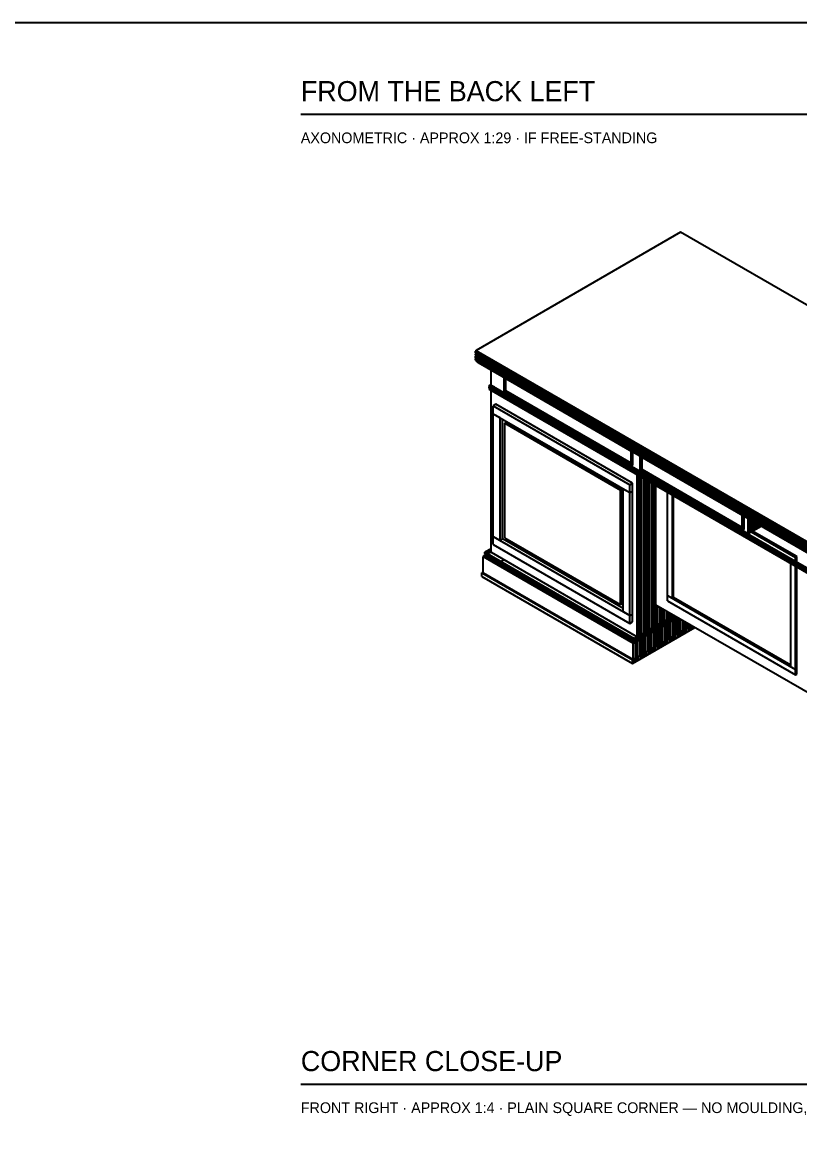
# Model space of a CAD drawing. Header units: inches. Extents: x 0.3 to 16.2, y 0.3 to 11.4.
# Drawn here: x 8.59 to 12.09, y 6.29 to 11.38 of the extents above; entities that cross this region are included whole.
import ezdxf

# ---------------------------------------------------------------- set-up
doc = ezdxf.new("R2010")
doc.units = ezdxf.units.IN
doc.header["$LTSCALE"] = 0.009843
doc.header["$MEASUREMENT"] = 0
doc.layers.add('GEOMETRY', color=7, linetype='Continuous')
doc.layers.add('TEXT', color=7, linetype='Continuous')

msp = doc.modelspace()

# ---------------------------------------------------------------- linework, layer by layer
at = {"layer": 'GEOMETRY'}
for p, q in [((9.8425, 10.9646), (12.5984, 10.9646)), ((11.5551, 10.4331), (10.6335, 9.9008)), ((14.2394, 8.8835), (11.5551, 10.4331)), ((10.6335, 9.8988), (10.6299, 9.8969)), ((10.6299, 9.8969), (13.3177, 8.3449)), ((10.6299, 9.8969), (13.3177, 8.3449)), ((10.6299, 9.8902), (10.6299, 9.8969)), ((10.6299, 9.8902), (13.3177, 8.3382)), ((10.6335, 9.8878), (10.6299, 9.8858)), ((10.6299, 9.8858), (13.3177, 8.3343)), ((10.6299, 9.8858), (13.3177, 8.3343)), ((10.6299, 9.8791), (10.6299, 9.8858)), ((10.6299, 9.8791), (13.3177, 8.3276)), ((10.6335, 9.8772), (10.6299, 9.8752)), ((10.6299, 9.8752), (13.3177, 8.3232)), ((10.6299, 9.8752), (13.3177, 8.3232)), ((10.6299, 9.8681), (10.6299, 9.8752)), ((10.6299, 9.8681), (13.3177, 8.3165)), ((10.6331, 9.8988), (13.3177, 8.3488)), ((10.6335, 9.8988), (10.6331, 9.8988)), ((10.6331, 9.8988), (13.3177, 8.3488)), ((10.6331, 9.8969), (10.6331, 9.8988)), ((10.6331, 9.8969), (13.3177, 8.3469)), ((10.6331, 9.8878), (10.6331, 9.8882)), ((10.6331, 9.8878), (13.3177, 8.3382)), ((10.6331, 9.8878), (13.3177, 8.3382)), ((10.6331, 9.8878), (13.3177, 8.3382)), ((10.6331, 9.8858), (10.6331, 9.8878)), ((10.6331, 9.8858), (13.3177, 8.3362)), ((10.6331, 9.8772), (13.3177, 8.3272)), ((10.6331, 9.8772), (13.3177, 8.3272)), ((10.6331, 9.8772), (13.3177, 8.3272)), ((10.6331, 9.8772), (10.6331, 9.8772)), ((10.6331, 9.8752), (10.6331, 9.8772)), ((10.6331, 9.8752), (13.3177, 8.3252)), ((10.6335, 9.9008), (13.3177, 8.3512)), ((10.6335, 9.9008), (13.3177, 8.3512)), ((10.6335, 9.8988), (10.6335, 9.9008)), ((10.6335, 9.8988), (13.3177, 8.3492)), ((10.639, 9.8933), (10.6374, 9.8925)), ((10.639, 9.8827), (10.6374, 9.8815)), ((10.639, 9.8717), (10.6374, 9.8709)), ((10.6409, 9.8925), (10.6394, 9.8913)), ((10.6409, 9.8921), (10.6394, 9.8913)), ((10.6409, 9.8815), (10.6394, 9.8807)), ((10.6409, 9.8815), (10.6394, 9.8803)), ((10.6409, 9.8705), (10.6394, 9.8697)), ((10.6409, 9.8705), (10.6394, 9.8697)), ((10.6409, 9.8945), (10.6409, 9.8945)), ((10.6429, 9.8933), (10.6425, 9.8933)), ((10.6429, 9.8933), (10.6429, 9.8933)), ((10.6484, 9.8878), (10.6469, 9.887)), ((10.6484, 9.8772), (10.6469, 9.876)), ((10.6504, 9.887), (10.6484, 9.8858)), ((10.6504, 9.876), (10.6484, 9.8752)), ((10.6504, 9.887), (10.6488, 9.8858)), ((10.6504, 9.876), (10.6488, 9.8752)), ((10.6504, 9.889), (10.6504, 9.889)), ((10.652, 9.8882), (10.652, 9.8878)), ((10.6524, 9.8878), (10.652, 9.8878)), ((10.6579, 9.8827), (10.6563, 9.8815)), ((10.6579, 9.8717), (10.6563, 9.8709)), ((10.6598, 9.8815), (10.6579, 9.8807)), ((10.6598, 9.8815), (10.6583, 9.8803)), ((10.661, 9.8701), (10.6594, 9.8689)), ((10.6598, 9.8835), (10.6598, 9.8835)), ((10.6614, 9.8827), (10.6614, 9.8827)), ((10.6618, 9.8827), (10.6614, 9.8823)), ((10.6673, 9.8772), (10.6657, 9.876)), ((10.6693, 9.8783), (10.6689, 9.878)), ((10.6705, 9.8752), (10.6689, 9.8744)), ((10.6724, 9.8764), (10.672, 9.8764)), ((10.6776, 9.8713), (10.6756, 9.8705)), ((10.6791, 9.8724), (10.6791, 9.8724)), ((10.6335, 9.8661), (10.6299, 9.8642)), ((10.6299, 9.8642), (13.3177, 8.3126)), ((10.6299, 9.8642), (13.3177, 8.3126)), ((10.6299, 9.8575), (10.6299, 9.8642)), ((10.6299, 9.8575), (13.3177, 8.3055)), ((10.6331, 9.8661), (10.6331, 9.8665)), ((10.6331, 9.8661), (13.3177, 8.3165)), ((10.6331, 9.8661), (13.3177, 8.3165)), ((10.6331, 9.8661), (13.3177, 8.3165)), ((10.6331, 9.8642), (10.6331, 9.8661)), ((10.6331, 9.8642), (13.3177, 8.3146)), ((10.6331, 9.8555), (13.3177, 8.3055)), ((10.6331, 9.8555), (10.6331, 9.8555)), ((10.6358, 9.8508), (10.6358, 9.8539)), ((10.6358, 9.8508), (13.3177, 8.3024)), ((10.639, 9.8606), (10.6374, 9.8598)), ((10.6421, 9.8591), (10.6406, 9.8583)), ((10.6417, 9.8465), (10.6417, 9.8472)), ((10.6417, 9.8465), (13.3177, 8.3016)), ((10.6484, 9.8661), (10.6469, 9.8654)), ((10.6492, 9.8551), (10.6476, 9.8539)), ((10.6516, 9.8646), (10.65, 9.8634)), ((10.6587, 9.8602), (10.6571, 9.8594)), ((10.661, 9.848), (10.6594, 9.8472)), ((10.6681, 9.8657), (10.6665, 9.865)), ((10.6705, 9.8535), (10.6689, 9.8528)), ((10.6728, 9.8413), (10.6724, 9.8409)), ((10.6724, 9.8409), (11.8409, 9.1665)), ((10.6724, 9.8409), (11.8409, 9.1665)), ((10.6724, 9.8398), (10.6724, 9.8409)), ((10.6799, 9.8591), (10.678, 9.8583)), ((10.6823, 9.8469), (10.6803, 9.8461)), ((10.6862, 9.8358), (11.8433, 9.1677)), ((10.6862, 9.8358), (11.8433, 9.1677)), ((10.6862, 9.8354), (10.6862, 9.8358)), ((10.6862, 9.8331), (10.6862, 9.8335)), ((10.6894, 9.8646), (10.6874, 9.8634)), ((10.6913, 9.8524), (10.6898, 9.8512)), ((10.6909, 9.8657), (10.6909, 9.8654)), ((10.6937, 9.8402), (10.6921, 9.839)), ((10.7008, 9.8579), (10.6992, 9.8567)), ((10.7031, 9.8457), (10.7016, 9.8445)), ((10.7028, 9.8587), (10.7028, 9.8587)), ((10.7055, 9.8331), (10.7039, 9.8323)), ((10.7126, 9.8508), (10.711, 9.85)), ((10.715, 9.8386), (10.7134, 9.8378)), ((10.7146, 9.852), (10.7146, 9.852)), ((10.7244, 9.8441), (10.7228, 9.8433)), ((10.7264, 9.8453), (10.7264, 9.8453)), ((10.7524, 9.8303), (10.7524, 9.8303)), ((10.7524, 9.8264), (10.7524, 9.828)), ((10.7524, 9.8154), (10.7524, 9.8173)), ((10.7571, 9.8276), (10.7571, 9.8276)), ((10.7571, 9.8236), (10.7571, 9.8252)), ((10.7602, 9.8252), (10.7602, 9.8256)), ((10.7602, 9.8213), (10.7602, 9.8232)), ((10.7004, 9.7449), (10.7004, 9.8126)), ((10.7524, 9.8043), (10.7524, 9.8063)), ((10.7571, 9.8126), (10.7571, 9.8146)), ((10.7571, 9.8016), (10.7571, 9.8035)), ((10.7591, 9.7787), (11.3354, 9.4461)), ((10.7591, 9.7787), (10.7626, 9.7768)), ((10.7591, 9.7787), (10.7626, 9.7768)), ((10.7591, 9.7177), (10.7591, 9.7787)), ((10.7602, 9.8106), (10.7602, 9.8126)), ((10.7602, 9.7996), (10.7602, 9.8016)), ((10.7646, 9.7992), (10.7626, 9.7984)), ((10.7626, 9.7157), (10.7626, 9.7768)), ((10.7673, 9.7957), (10.7693, 9.7965)), ((10.7673, 9.7957), (10.7693, 9.7965)), ((10.7673, 9.7181), (10.7673, 9.774)), ((10.7709, 9.7937), (10.7728, 9.7945)), ((10.774, 9.8047), (10.772, 9.8039)), ((10.7768, 9.7921), (10.7752, 9.7913)), ((10.778, 9.7913), (10.7764, 9.7906)), ((10.7768, 9.8012), (10.7783, 9.802)), ((10.7768, 9.8012), (10.7783, 9.802)), ((10.7803, 9.7992), (10.7819, 9.8)), ((10.7827, 9.789), (10.7811, 9.7878)), ((10.7827, 9.789), (10.7811, 9.7878)), ((10.7831, 9.8102), (10.7815, 9.8091)), ((10.7839, 9.7882), (10.7823, 9.787)), ((10.7862, 9.7976), (10.7846, 9.7969)), ((10.785, 9.8114), (10.785, 9.811)), ((10.7874, 9.7969), (10.7858, 9.7961)), ((10.7862, 9.8067), (10.7878, 9.8075)), ((10.7862, 9.8067), (10.7878, 9.8075)), ((10.7886, 9.7854), (10.787, 9.7846)), ((10.7886, 9.7854), (10.787, 9.7846)), ((10.7898, 9.7846), (10.7882, 9.7839)), ((10.7898, 9.8087), (10.7898, 9.8087)), ((10.7898, 9.8087), (10.7898, 9.8087)), ((10.7898, 9.8043), (10.7913, 9.8055)), ((10.7921, 9.7941), (10.7906, 9.7933)), ((10.7921, 9.7941), (10.7906, 9.7933)), ((10.7933, 9.7937), (10.7917, 9.7925)), ((10.7945, 9.7819), (10.7929, 9.7811)), ((10.7933, 9.8063), (10.7933, 9.8067)), ((10.7957, 9.8031), (10.7941, 9.802)), ((10.7969, 9.8024), (10.7953, 9.8016)), ((10.7972, 9.7803), (10.7957, 9.7795)), ((10.798, 9.7909), (10.7965, 9.7898)), ((10.798, 9.7909), (10.7965, 9.7898)), ((10.7976, 9.8043), (10.7972, 9.8039)), ((10.7992, 9.7902), (10.7976, 9.7894)), ((10.7988, 9.8035), (10.7984, 9.8035)), ((10.8016, 9.7996), (10.8, 9.7988)), ((10.8016, 9.7996), (10.8, 9.7988)), ((10.8028, 9.7988), (10.8012, 9.798)), ((10.8039, 9.7874), (10.802, 9.7866)), ((10.8031, 9.8008), (10.8031, 9.8008)), ((10.8031, 9.8008), (10.8031, 9.8008)), ((10.8043, 9.8), (10.8043, 9.8)), ((10.8067, 9.7858), (10.8051, 9.7846)), ((10.8075, 9.7965), (10.8055, 9.7953)), ((10.8075, 9.7965), (10.8055, 9.7953)), ((10.8087, 9.7957), (10.8067, 9.7945)), ((10.8091, 9.7972), (10.8091, 9.7972)), ((10.8091, 9.7972), (10.8091, 9.7972)), ((10.8102, 9.7969), (10.8102, 9.7965)), ((10.8134, 9.7929), (10.8114, 9.7917)), ((10.8161, 9.7913), (10.8146, 9.7902)), ((10.815, 9.7941), (10.815, 9.7937)), ((10.8181, 9.7921), (10.8181, 9.7921)), ((10.8516, 9.7709), (10.8496, 9.7697)), ((10.8531, 9.772), (10.8531, 9.7717)), ((10.7004, 9.748), (10.6921, 9.7433)), ((10.6921, 9.7433), (13.3177, 8.2276)), ((10.6921, 9.7433), (13.3177, 8.2276)), ((10.6921, 9.7394), (10.6921, 9.7433)), ((10.6921, 9.7394), (13.3177, 8.2236)), ((10.6945, 9.7378), (10.6921, 9.7366)), ((10.6921, 9.7366), (13.3177, 8.2209)), ((10.6921, 9.7366), (13.3177, 8.2209)), ((10.6921, 9.7327), (10.6921, 9.7366)), ((10.6921, 9.7327), (13.3177, 8.2169)), ((10.6945, 9.7311), (10.6921, 9.7299)), ((10.6921, 9.7299), (13.3177, 8.2142)), ((10.6921, 9.7299), (13.3177, 8.2142)), ((10.6921, 9.7256), (10.6921, 9.7299)), ((10.6921, 9.7256), (13.3177, 8.2098)), ((10.7004, 9.7469), (10.6969, 9.7449)), ((10.6969, 9.7449), (13.3177, 8.2319)), ((10.6969, 9.7449), (13.3177, 8.2319)), ((10.6969, 9.7433), (10.6969, 9.7449)), ((10.6969, 9.7433), (13.3177, 8.2303)), ((10.6969, 9.7366), (13.3177, 8.2236)), ((10.6969, 9.7299), (13.3177, 8.2169)), ((10.7004, 9.7413), (10.698, 9.7402)), ((10.7004, 9.7413), (10.698, 9.7402)), ((10.7004, 9.7346), (10.698, 9.7331)), ((10.7004, 9.7346), (10.698, 9.7331)), ((10.7004, 9.728), (10.698, 9.7264)), ((10.7016, 9.7406), (10.6992, 9.7394)), ((10.7016, 9.7339), (10.6992, 9.7327)), ((10.7004, 9.7449), (11.8598, 9.0756)), ((10.7035, 9.726), (10.7004, 9.7244)), ((10.7004, 8.9913), (10.7004, 9.7209)), ((10.7035, 9.7429), (10.7016, 9.7421)), ((10.7035, 9.7429), (10.7016, 9.7421)), ((10.7047, 9.7425), (10.7028, 9.7413)), ((10.7063, 9.7378), (10.7039, 9.7366)), ((10.7063, 9.7378), (10.7039, 9.7366)), ((10.7063, 9.7311), (10.7039, 9.7299)), ((10.7075, 9.7374), (10.7051, 9.7358)), ((10.7094, 9.7295), (10.7071, 9.728)), ((10.7094, 9.7398), (10.7075, 9.7386)), ((10.7094, 9.7398), (10.7075, 9.7386)), ((10.7106, 9.739), (10.7087, 9.7378)), ((10.7122, 9.7346), (10.7098, 9.7331)), ((10.7154, 9.7327), (10.713, 9.7315)), ((10.7154, 9.7362), (10.7134, 9.7354)), ((10.7181, 9.7346), (10.7161, 9.7335)), ((10.7591, 9.7177), (11.3354, 9.385)), ((10.7591, 9.7177), (11.3354, 9.385)), ((10.7591, 9.7177), (10.7626, 9.7157)), ((10.7591, 9.7134), (10.7591, 9.7177)), ((10.7626, 9.7157), (10.7673, 9.7181)), ((11.3319, 9.3925), (10.7673, 9.7181)), ((10.8327, 9.7598), (10.8311, 9.7591)), ((10.8421, 9.7654), (10.8406, 9.7646)), ((10.8429, 9.7524), (10.8445, 9.7531)), ((10.8429, 9.7524), (10.8445, 9.7531)), ((10.852, 9.7575), (10.8539, 9.7587)), ((10.852, 9.7575), (10.8539, 9.7587)), ((10.8614, 9.763), (10.863, 9.7642)), ((10.8614, 9.763), (10.863, 9.7642)), ((10.865, 9.765), (10.865, 9.765)), ((10.865, 9.765), (10.865, 9.765)), ((10.8732, 9.7346), (10.8748, 9.7354)), ((10.8732, 9.7346), (10.8748, 9.7354)), ((10.8732, 9.7346), (10.8748, 9.7354)), ((10.8791, 9.7311), (10.8807, 9.7323)), ((10.8827, 9.7402), (10.8843, 9.7409)), ((10.8827, 9.7402), (10.8843, 9.7409)), ((10.8827, 9.7402), (10.8843, 9.7409)), ((10.8854, 9.7295), (10.8839, 9.7283)), ((10.8886, 9.7366), (10.8902, 9.7374)), ((10.8898, 9.7252), (10.8913, 9.726)), ((10.8898, 9.7252), (10.8913, 9.726)), ((10.8921, 9.7453), (10.8937, 9.7465)), ((10.8921, 9.7453), (10.8937, 9.7465)), ((10.8921, 9.7453), (10.8937, 9.7465)), ((10.8949, 9.7346), (10.8933, 9.7339)), ((10.8957, 9.7472), (10.8957, 9.7476)), ((10.8957, 9.7472), (10.8957, 9.7476)), ((10.8957, 9.7472), (10.8957, 9.7476)), ((10.898, 9.7421), (10.8996, 9.7429)), ((10.8992, 9.7303), (10.9008, 9.7315)), ((10.8992, 9.7303), (10.9008, 9.7315)), ((10.9016, 9.7441), (10.9016, 9.7441)), ((10.9043, 9.7402), (10.9028, 9.7394)), ((10.9063, 9.7413), (10.9059, 9.7413)), ((10.9087, 9.7358), (10.9102, 9.737)), ((10.9087, 9.7358), (10.9102, 9.737)), ((10.9118, 9.7378), (10.9122, 9.7378)), ((10.9118, 9.7378), (10.9122, 9.7378)), ((10.7386, 9.7059), (10.7362, 9.7043)), ((10.7445, 9.7091), (10.7421, 9.7079)), ((10.7504, 9.7126), (10.748, 9.711)), ((10.748, 9.6976), (10.7504, 9.6988)), ((10.748, 9.6976), (10.7504, 9.6988)), ((10.7535, 9.7142), (10.7516, 9.713)), ((10.7539, 9.7008), (10.7563, 9.7024)), ((10.7539, 9.7008), (10.7563, 9.7024)), ((10.7591, 9.7134), (11.3354, 9.3811)), ((10.7598, 9.7043), (10.7622, 9.7059)), ((10.7598, 9.7043), (10.7622, 9.7059)), ((10.7634, 9.7063), (10.765, 9.7075)), ((10.7634, 9.7063), (10.765, 9.7075)), ((10.7787, 9.6799), (10.7811, 9.6811)), ((10.7787, 9.6799), (10.7811, 9.6811)), ((10.7787, 9.6799), (10.7811, 9.6811)), ((10.7846, 9.6835), (10.787, 9.6846)), ((10.7846, 9.6835), (10.787, 9.6846)), ((10.7846, 9.6835), (10.787, 9.6846)), ((10.7846, 9.6764), (10.787, 9.678)), ((10.7917, 9.6752), (10.7894, 9.6736)), ((10.7906, 9.6866), (10.7929, 9.6882)), ((10.7906, 9.6866), (10.7929, 9.6882)), ((10.7906, 9.6866), (10.7929, 9.6882)), ((10.7906, 9.6799), (10.7929, 9.6811)), ((10.7941, 9.6886), (10.7957, 9.6898)), ((10.7941, 9.6886), (10.7957, 9.6898)), ((10.7941, 9.6886), (10.7957, 9.6898)), ((10.7976, 9.6787), (10.7953, 9.6772)), ((10.7953, 9.6705), (10.7976, 9.6717)), ((10.7953, 9.6705), (10.7976, 9.6717)), ((10.7965, 9.6835), (10.7988, 9.6846)), ((10.8, 9.6854), (10.8016, 9.6862)), ((10.8031, 9.6819), (10.8012, 9.6807)), ((10.8012, 9.6736), (10.8031, 9.6752)), ((10.8012, 9.6736), (10.8031, 9.6752)), ((10.8063, 9.6835), (10.8043, 9.6827)), ((10.8067, 9.6772), (10.8091, 9.6787)), ((10.8067, 9.6772), (10.8091, 9.6787)), ((10.8102, 9.6791), (10.8122, 9.6803)), ((10.8102, 9.6791), (10.8122, 9.6803)), ((10.7217, 9.6579), (10.7098, 9.6512)), ((10.7098, 9.6512), (11.326, 9.2953)), ((10.7098, 9.6512), (11.326, 9.2953)), ((10.7098, 9.6157), (10.7098, 9.6512)), ((10.7098, 9.6157), (11.326, 9.2602)), ((10.7098, 9.6157), (10.7406, 9.598)), ((10.7098, 9.6157), (10.7406, 9.598)), ((10.7098, 9.0618), (10.7098, 9.6157)), ((11.3378, 9.3024), (10.7217, 9.6579)), ((10.7406, 9.0441), (10.7406, 9.598)), ((10.7524, 9.0512), (10.7524, 9.5913)), ((10.7685, 9.5764), (10.7626, 9.5728)), ((10.7626, 9.5728), (11.2846, 9.2717)), ((10.7626, 9.5728), (11.2846, 9.2717)), ((10.7626, 9.0571), (10.7626, 9.5728)), ((11.2906, 9.2752), (10.7685, 9.5764)), ((11.3366, 9.4669), (11.3382, 9.4681)), ((11.3406, 9.4665), (11.339, 9.4657)), ((11.3461, 9.4724), (11.3476, 9.4736)), ((11.3472, 9.461), (11.3488, 9.4618)), ((11.3472, 9.461), (11.3488, 9.4618)), ((11.35, 9.472), (11.3484, 9.4713)), ((11.3555, 9.478), (11.3571, 9.4787)), ((11.3567, 9.4665), (11.3583, 9.4673)), ((11.3567, 9.4665), (11.3583, 9.4673)), ((11.3594, 9.4776), (11.3579, 9.4768)), ((11.3587, 9.4799), (11.3591, 9.4799)), ((11.361, 9.4787), (11.361, 9.4787)), ((11.3622, 9.463), (11.3642, 9.4642)), ((11.3622, 9.463), (11.3642, 9.4642)), ((11.3622, 9.463), (11.3642, 9.4642)), ((11.3657, 9.472), (11.3677, 9.4728)), ((11.3657, 9.472), (11.3677, 9.4728)), ((11.3693, 9.474), (11.3693, 9.474)), ((11.3693, 9.474), (11.3693, 9.474)), ((11.3717, 9.4685), (11.3736, 9.4693)), ((11.3717, 9.4685), (11.3736, 9.4693)), ((11.3717, 9.4685), (11.3736, 9.4693)), ((11.3752, 9.4705), (11.3752, 9.4705)), ((11.3752, 9.4705), (11.3752, 9.4705)), ((11.3752, 9.4705), (11.3752, 9.4705)), ((11.2417, 9.4126), (11.2441, 9.4138)), ((11.2465, 9.4126), (11.2441, 9.411)), ((11.2476, 9.4157), (11.25, 9.4173)), ((11.2524, 9.4157), (11.25, 9.4146)), ((11.2535, 9.4193), (11.2559, 9.4205)), ((11.2583, 9.4193), (11.2559, 9.4177)), ((11.2571, 9.4213), (11.2591, 9.4224)), ((11.2583, 9.4098), (11.2606, 9.411)), ((11.2583, 9.4098), (11.2606, 9.411)), ((11.2614, 9.4209), (11.2594, 9.4201)), ((11.2642, 9.413), (11.2665, 9.4146)), ((11.2642, 9.413), (11.2665, 9.4146)), ((11.2677, 9.4154), (11.2697, 9.4161)), ((11.2677, 9.4154), (11.2697, 9.4161)), ((11.2701, 9.4098), (11.2724, 9.411)), ((11.2701, 9.4098), (11.2724, 9.411)), ((11.2701, 9.4098), (11.2724, 9.411)), ((11.2736, 9.4118), (11.2752, 9.413)), ((11.2736, 9.4118), (11.2752, 9.413)), ((11.2736, 9.4118), (11.2752, 9.413)), ((11.3319, 9.448), (11.3354, 9.4461)), ((11.3319, 9.448), (11.3354, 9.4461)), ((11.3319, 9.387), (11.3319, 9.448)), ((11.3354, 9.385), (11.3354, 9.4461)), ((11.3402, 9.3878), (11.3402, 9.4433)), ((11.3531, 9.4575), (11.3547, 9.4587)), ((11.3531, 9.4575), (11.3547, 9.4587)), ((11.3531, 9.4575), (11.3547, 9.4587)), ((11.3728, 9.4244), (11.8362, 9.1571)), ((11.3728, 9.4244), (11.3764, 9.4224)), ((11.3728, 9.4244), (11.3764, 9.4224)), ((11.3728, 9.3634), (11.3728, 9.4244)), ((11.3764, 9.3614), (11.3764, 9.4224)), ((11.3811, 9.3638), (11.3811, 9.4197)), ((11.3835, 9.4402), (11.385, 9.4409)), ((11.3929, 9.4453), (11.3945, 9.4465)), ((11.4024, 9.4508), (11.4039, 9.452)), ((11.4059, 9.4528), (11.4059, 9.4528)), ((11.4181, 9.422), (11.4165, 9.4209)), ((11.4256, 9.4173), (11.424, 9.4165)), ((11.4276, 9.4272), (11.426, 9.4264)), ((11.428, 9.4161), (11.4264, 9.4154)), ((11.4311, 9.4146), (11.4295, 9.4134)), ((11.435, 9.4228), (11.4335, 9.422)), ((11.437, 9.4327), (11.4354, 9.4319)), ((11.4374, 9.4217), (11.4358, 9.4205)), ((11.439, 9.4339), (11.4386, 9.4339)), ((11.4406, 9.4197), (11.439, 9.4189)), ((11.4445, 9.4283), (11.4429, 9.4276)), ((11.4469, 9.4272), (11.4453, 9.426)), ((11.4465, 9.4295), (11.4465, 9.4295)), ((11.45, 9.4252), (11.448, 9.4244)), ((11.4488, 9.428), (11.4488, 9.428)), ((11.4516, 9.4264), (11.4516, 9.4264)), ((11.4728, 9.4102), (11.4744, 9.411)), ((11.4728, 9.4102), (11.4744, 9.411)), ((11.4764, 9.4122), (11.4764, 9.4122)), ((11.4764, 9.4122), (11.4764, 9.4122)), ((11.2524, 9.4063), (11.2547, 9.4079)), ((11.2524, 9.4063), (11.2547, 9.4079)), ((11.2583, 9.4031), (11.2606, 9.4043)), ((11.2583, 9.4031), (11.2606, 9.4043)), ((11.2583, 9.4031), (11.2606, 9.4043)), ((11.2642, 9.4063), (11.2665, 9.4079)), ((11.2642, 9.4063), (11.2665, 9.4079)), ((11.2642, 9.4063), (11.2665, 9.4079)), ((11.289, 9.3854), (11.2913, 9.3866)), ((11.2949, 9.3886), (11.2972, 9.3902)), ((11.3008, 9.3921), (11.3031, 9.3933)), ((11.3043, 9.3941), (11.3059, 9.3953)), ((11.324, 9.3677), (11.3217, 9.3661)), ((11.3299, 9.3713), (11.3276, 9.3697)), ((11.3319, 9.3634), (11.3295, 9.3618)), ((11.3319, 9.387), (11.3354, 9.385)), ((11.3343, 9.3618), (11.3319, 9.3606)), ((11.3358, 9.3744), (11.3335, 9.3732)), ((11.337, 9.3602), (11.3346, 9.3587)), ((11.3354, 9.385), (11.3402, 9.3878)), ((11.3354, 9.385), (11.3402, 9.3878)), ((11.3354, 9.385), (11.3402, 9.3878)), ((11.3354, 9.3811), (11.3354, 9.385)), ((11.3354, 9.3811), (11.3402, 9.3835)), ((11.3378, 9.3665), (11.3354, 9.3654)), ((11.339, 9.376), (11.337, 9.3752)), ((11.3402, 9.3654), (11.3378, 9.3638)), ((11.3402, 9.3835), (11.3402, 9.3878)), ((11.3429, 9.3638), (11.3406, 9.3622)), ((11.3437, 9.3701), (11.3413, 9.3685)), ((11.3461, 9.3685), (11.3437, 9.3673)), ((11.3465, 9.3717), (11.3449, 9.3709)), ((11.3488, 9.3669), (11.3465, 9.3657)), ((11.3488, 9.3705), (11.3472, 9.3693)), ((11.352, 9.3685), (11.35, 9.3677)), ((11.3728, 9.3634), (11.8362, 9.0957)), ((11.3728, 9.3634), (11.8362, 9.0957)), ((11.3728, 9.3634), (11.3764, 9.3614)), ((11.3728, 9.3591), (11.3728, 9.3634)), ((11.3728, 9.3591), (11.8362, 9.0917)), ((11.3764, 9.3614), (11.3811, 9.3638)), ((11.8327, 9.1031), (11.3811, 9.3638)), ((11.4559, 9.4), (11.4539, 9.3992)), ((11.4539, 9.3992), (11.4559, 9.4)), ((11.4539, 9.3992), (11.4559, 9.4)), ((11.4646, 9.4055), (11.4634, 9.4047)), ((11.4634, 9.4047), (11.465, 9.4055)), ((11.4634, 9.4047), (11.465, 9.4055)), ((11.8598, 9.1772), (11.4646, 9.4055)), ((11.4717, 9.4012), (11.4717, 9.402)), ((11.4811, 9.4094), (11.4811, 9.4094)), ((11.4811, 9.4055), (11.4811, 9.4075)), ((11.4811, 9.3961), (11.4811, 9.3965)), ((11.4906, 9.4039), (11.4906, 9.4039)), ((11.4906, 9.4), (11.4906, 9.402)), ((11.4906, 9.3906), (11.4906, 9.3909)), ((11.4996, 9.3984), (11.4996, 9.3988)), ((11.4996, 9.3945), (11.4996, 9.3965)), ((11.4996, 9.385), (11.4996, 9.3858)), ((11.5091, 9.3933), (11.5091, 9.3933)), ((11.5091, 9.3894), (11.5091, 9.3909)), ((11.5091, 9.3795), (11.5091, 9.3803)), ((11.5185, 9.3878), (11.5185, 9.3878)), ((11.5185, 9.3839), (11.5185, 9.3858)), ((11.5185, 9.3744), (11.5185, 9.3748)), ((11.528, 9.3823), (11.528, 9.3823)), ((11.528, 9.3783), (11.528, 9.3803)), ((11.528, 9.3689), (11.528, 9.3693)), ((11.5374, 9.3768), (11.5374, 9.3772)), ((11.5374, 9.3728), (11.5374, 9.3748)), ((11.5374, 9.3634), (11.5374, 9.3638)), ((11.5469, 9.3713), (11.5469, 9.3717)), ((11.5469, 9.3673), (11.5469, 9.3693)), ((11.5469, 9.3579), (11.5469, 9.3587)), ((11.5563, 9.3661), (11.5563, 9.3661)), ((11.5563, 9.3622), (11.5563, 9.3638)), ((11.5654, 9.3606), (11.5654, 9.3606)), ((11.5654, 9.3567), (11.5654, 9.3587)), ((11.3591, 9.3441), (11.3618, 9.3461)), ((11.3591, 9.3441), (11.3618, 9.3461)), ((11.3591, 8.611), (11.3591, 9.3409)), ((11.3654, 9.348), (11.3677, 9.3492)), ((11.3654, 9.348), (11.3677, 9.3492)), ((11.3681, 9.3465), (11.3681, 9.3496)), ((11.3681, 9.3394), (11.3681, 9.3421)), ((11.3681, 8.6165), (11.3681, 9.3354)), ((11.3713, 9.3516), (11.3736, 9.3528)), ((11.3713, 9.3516), (11.3736, 9.3528)), ((11.3748, 9.3535), (11.3764, 9.3543)), ((11.3748, 9.3535), (11.3764, 9.3543)), ((11.3776, 9.3516), (11.3776, 9.3539)), ((11.3776, 9.3476), (11.3776, 9.3504)), ((11.3776, 9.3409), (11.3776, 9.3437)), ((11.3776, 9.3343), (11.3776, 9.3366)), ((11.3776, 8.622), (11.3776, 9.3299)), ((11.387, 9.3465), (11.387, 9.3484)), ((11.387, 9.3421), (11.387, 9.3449)), ((11.387, 9.3354), (11.387, 9.3382)), ((11.387, 9.3287), (11.387, 9.3315)), ((11.387, 8.6276), (11.387, 9.3244)), ((11.3965, 9.3409), (11.3965, 9.3429)), ((11.3965, 9.337), (11.3965, 9.3394)), ((11.3965, 9.3299), (11.3965, 9.3327)), ((11.3965, 9.3232), (11.3965, 9.326)), ((11.3965, 8.6327), (11.3965, 9.3193)), ((11.4059, 9.3354), (11.4059, 9.3374)), ((11.4059, 9.3315), (11.4059, 9.3343)), ((11.4059, 9.3248), (11.4059, 9.3272)), ((11.4059, 9.3177), (11.4059, 9.3205)), ((11.4059, 8.6382), (11.4059, 9.3138)), ((11.4154, 9.3299), (11.4154, 9.3319)), ((11.4154, 9.326), (11.4154, 9.3287)), ((11.4154, 9.3193), (11.4154, 9.322)), ((11.4154, 9.3122), (11.4154, 9.315)), ((11.4154, 8.6437), (11.4154, 9.3083)), ((11.4248, 9.3248), (11.4248, 9.3268)), ((11.4248, 9.3205), (11.4248, 9.3232)), ((11.4248, 9.3138), (11.4248, 9.3165)), ((11.4248, 9.3071), (11.4248, 9.3098)), ((11.4339, 9.3193), (11.4339, 9.3213)), ((11.4339, 9.315), (11.4339, 9.3177)), ((11.4339, 9.3083), (11.4339, 9.311)), ((11.4433, 9.3138), (11.4433, 9.3157)), ((11.4433, 9.3098), (11.4433, 9.3126)), ((11.4437, 9.3138), (11.4437, 9.3157)), ((11.4437, 9.3094), (11.4437, 9.3122)), ((11.5563, 9.3528), (11.5563, 9.3531)), ((11.5654, 9.3472), (11.5654, 9.3476)), ((11.5748, 9.3551), (11.5748, 9.3551)), ((11.5748, 9.3512), (11.5748, 9.3531)), ((11.5748, 9.3417), (11.5748, 9.3421)), ((11.5843, 9.3496), (11.5843, 9.35)), ((11.5843, 9.3457), (11.5843, 9.3476)), ((11.5843, 9.3362), (11.5843, 9.337)), ((11.5937, 9.3445), (11.5937, 9.3445)), ((11.5937, 9.3406), (11.5937, 9.3421)), ((11.5937, 9.3307), (11.5937, 9.3315)), ((11.6031, 9.339), (11.6031, 9.339)), ((11.6031, 9.335), (11.6031, 9.337)), ((11.6031, 9.3256), (11.6031, 9.326)), ((11.6126, 9.3335), (11.6126, 9.3335)), ((11.6126, 9.3295), (11.6126, 9.3315)), ((11.6126, 9.3201), (11.6126, 9.3205)), ((11.622, 9.328), (11.622, 9.3283)), ((11.622, 9.324), (11.622, 9.326)), ((11.622, 9.3146), (11.622, 9.315)), ((11.6311, 9.3224), (11.6311, 9.3228)), ((11.6311, 9.3185), (11.6311, 9.3205)), ((11.6311, 9.3091), (11.6311, 9.3098)), ((11.6406, 9.3173), (11.6406, 9.3173)), ((11.6406, 9.3134), (11.6406, 9.315)), ((11.65, 9.3118), (11.65, 9.3118)), ((11.65, 9.3079), (11.65, 9.3098)), ((11.2846, 9.2717), (11.2906, 9.2752)), ((11.2846, 9.2717), (11.2906, 9.2752)), ((11.2846, 8.7559), (11.2846, 9.2717)), ((11.2906, 8.7591), (11.2906, 9.2752)), ((11.2953, 9.2776), (11.326, 9.2602)), ((11.2953, 9.2776), (11.326, 9.2602)), ((11.2953, 8.724), (11.2953, 9.2776)), ((11.326, 9.2953), (11.3378, 9.3024)), ((11.326, 9.2953), (11.3378, 9.3024)), ((11.326, 9.2602), (11.326, 9.2953)), ((11.326, 9.2602), (11.3378, 9.2669)), ((11.326, 9.2602), (11.3378, 9.2669)), ((11.326, 9.2602), (11.3378, 9.2669)), ((11.326, 8.7063), (11.326, 9.2602)), ((11.3378, 9.2669), (11.3378, 9.3024)), ((11.3378, 8.713), (11.3378, 9.2669)), ((11.4248, 8.6492), (11.4248, 9.3028)), ((11.4339, 9.3016), (11.4339, 9.3043)), ((11.4339, 8.6547), (11.4339, 9.2976)), ((11.4433, 9.3028), (11.4433, 9.3055)), ((11.4433, 9.2961), (11.4433, 9.2988)), ((11.4433, 8.6598), (11.4433, 9.2921)), ((11.4437, 9.3028), (11.4437, 9.3055)), ((11.4437, 9.2961), (11.4437, 9.2988)), ((11.4437, 8.7551), (11.4437, 9.2921)), ((11.4965, 9.2831), (11.4965, 9.285)), ((11.4965, 9.2791), (11.4965, 9.2819)), ((11.4965, 9.2724), (11.4965, 9.2752)), ((11.4965, 9.2654), (11.4965, 9.2681)), ((11.4965, 8.7965), (11.4965, 9.2614)), ((11.5177, 9.2602), (11.5177, 9.263)), ((11.5236, 9.2567), (11.5236, 9.2594)), ((11.6406, 9.3039), (11.6406, 9.3043)), ((11.65, 9.2984), (11.65, 9.2988)), ((11.6594, 9.3063), (11.6594, 9.3063)), ((11.6594, 9.3024), (11.6594, 9.3043)), ((11.6594, 9.2929), (11.6594, 9.2933)), ((11.6689, 9.3008), (11.6689, 9.3012)), ((11.6689, 9.2969), (11.6689, 9.2988)), ((11.6689, 9.2874), (11.6689, 9.2882)), ((11.6783, 9.2957), (11.6783, 9.2957)), ((11.6783, 9.2917), (11.6783, 9.2933)), ((11.6783, 9.2819), (11.6783, 9.2827)), ((11.6878, 9.2902), (11.6878, 9.2902)), ((11.6878, 9.2862), (11.6878, 9.2882)), ((11.6878, 9.2768), (11.6878, 9.2772)), ((11.6969, 9.2846), (11.6969, 9.2846)), ((11.6969, 9.2807), (11.6969, 9.2827)), ((11.6969, 9.2713), (11.6969, 9.2717)), ((11.7063, 9.2791), (11.7063, 9.2795)), ((11.7063, 9.2752), (11.7063, 9.2772)), ((11.7063, 9.2657), (11.7063, 9.2661)), ((11.7157, 9.2736), (11.7157, 9.274)), ((11.7157, 9.2697), (11.7157, 9.2717)), ((11.7157, 9.2602), (11.7157, 9.261)), ((11.7252, 9.2685), (11.7252, 9.2685)), ((11.7252, 9.2646), (11.7252, 9.2665)), ((11.7346, 9.263), (11.7346, 9.263)), ((11.7346, 9.2591), (11.7346, 9.261)), ((11.7441, 9.2575), (11.7441, 9.2579)), ((11.5177, 9.2531), (11.5177, 9.2559)), ((11.5177, 8.7843), (11.5177, 9.2492)), ((11.5236, 9.25), (11.5236, 9.2528)), ((11.5236, 8.7878), (11.5236, 9.2457)), ((11.7252, 9.2551), (11.7252, 9.2555)), ((11.7346, 9.2496), (11.7346, 9.25)), ((11.7441, 9.2535), (11.7441, 9.2555)), ((11.7441, 9.2441), (11.7441, 9.2445)), ((11.7535, 9.252), (11.7535, 9.2524)), ((11.7535, 9.248), (11.7535, 9.25)), ((11.7535, 9.2386), (11.7535, 9.2394)), ((11.7626, 9.2469), (11.7626, 9.2469)), ((11.7626, 9.2429), (11.7626, 9.2445)), ((11.7626, 9.2331), (11.7626, 9.2339)), ((11.772, 9.2413), (11.772, 9.2413)), ((11.772, 9.2374), (11.772, 9.2394)), ((11.772, 9.228), (11.772, 9.2283)), ((11.7815, 9.2358), (11.7815, 9.2358)), ((11.7815, 9.2319), (11.7815, 9.2339)), ((11.7815, 9.2224), (11.7815, 9.2228)), ((11.7909, 9.2303), (11.7909, 9.2307)), ((11.7909, 9.2264), (11.7909, 9.2283)), ((11.7909, 9.2169), (11.7909, 9.2177)), ((11.8004, 9.2252), (11.8004, 9.2252)), ((11.8004, 9.2213), (11.8004, 9.2228)), ((11.8004, 9.2114), (11.8004, 9.2122)), ((11.8098, 9.2197), (11.8098, 9.2197)), ((11.8098, 9.2157), (11.8098, 9.2177)), ((11.8098, 9.2063), (11.8098, 9.2067)), ((11.8193, 9.2142), (11.8193, 9.2142)), ((11.8193, 9.2102), (11.8193, 9.2122)), ((11.8283, 9.2087), (11.8283, 9.2091)), ((11.8283, 9.2047), (11.8283, 9.2067)), ((11.8193, 9.2008), (11.8193, 9.2012)), ((11.8283, 9.1953), (11.8283, 9.1957)), ((11.8327, 9.1591), (11.8362, 9.1571)), ((11.8327, 9.1591), (11.8362, 9.1571)), ((11.8327, 9.098), (11.8327, 9.1591)), ((11.8362, 9.0957), (11.8362, 9.1571)), ((11.8378, 9.2031), (11.8378, 9.2035)), ((11.8378, 9.1992), (11.8378, 9.2012)), ((11.8378, 9.1898), (11.8378, 9.1906)), ((11.8398, 9.1657), (11.8413, 9.1665)), ((11.8398, 9.1657), (11.8413, 9.1665)), ((11.8445, 9.163), (11.8461, 9.1638)), ((11.8457, 9.1622), (11.8457, 9.1638)), ((11.8457, 9.1638), (11.8461, 9.1638)), ((11.8457, 9.1638), (11.8461, 9.1638)), ((11.8472, 9.198), (11.8472, 9.198)), ((11.8472, 9.1941), (11.8472, 9.1957)), ((11.8472, 9.1846), (11.8472, 9.185)), ((11.8492, 9.1713), (11.8508, 9.172)), ((11.8492, 9.1713), (11.8508, 9.172)), ((11.8492, 9.1602), (11.8508, 9.1614)), ((11.8528, 9.1622), (11.8528, 9.1622)), ((11.8528, 9.1583), (11.8528, 9.1602)), ((11.8539, 9.1685), (11.8555, 9.1693)), ((11.8539, 9.1685), (11.8555, 9.1693)), ((11.8539, 9.1685), (11.8555, 9.1693)), ((11.8539, 9.1575), (11.8555, 9.1587)), ((11.8567, 9.1925), (11.8567, 9.1925)), ((11.8567, 9.1886), (11.8567, 9.1906)), ((11.8567, 9.1791), (11.8567, 9.1795)), ((11.8587, 9.1768), (11.8602, 9.1776)), ((11.8587, 9.1768), (11.8602, 9.1776)), ((11.8587, 9.1657), (11.8602, 9.1665)), ((11.8587, 9.1657), (11.8602, 9.1665)), ((11.8587, 9.1657), (11.8602, 9.1665)), ((11.8598, 9.1543), (11.8598, 9.1559)), ((11.8634, 9.174), (11.865, 9.1748)), ((11.8634, 9.174), (11.865, 9.1748)), ((11.8634, 9.174), (11.865, 9.1748)), ((11.8634, 9.163), (11.865, 9.1638)), ((11.8634, 9.163), (11.865, 9.1638)), ((11.8634, 9.163), (11.865, 9.1638)), ((11.8661, 9.187), (11.8661, 9.187)), ((11.8661, 9.1831), (11.8661, 9.185)), ((11.8681, 9.1819), (11.8697, 9.1831)), ((11.8681, 9.1819), (11.8697, 9.1831)), ((11.8681, 9.1713), (11.8697, 9.172)), ((11.8681, 9.1713), (11.8697, 9.172)), ((11.8681, 9.1713), (11.8697, 9.172)), ((11.8681, 9.1602), (11.8681, 9.1622)), ((11.8713, 9.1839), (11.8717, 9.1843)), ((11.8713, 9.1839), (11.8717, 9.1843)), ((11.8728, 9.1791), (11.8744, 9.1803)), ((11.8728, 9.1791), (11.8744, 9.1803)), ((11.8728, 9.1791), (11.8744, 9.1803)), ((11.8728, 9.1685), (11.8744, 9.1693)), ((11.8728, 9.1685), (11.8744, 9.1693)), ((11.8728, 9.1685), (11.8744, 9.1693)), ((11.876, 9.1811), (11.876, 9.1815)), ((11.876, 9.1811), (11.876, 9.1815)), ((11.876, 9.1811), (11.876, 9.1815)), ((11.8768, 9.1701), (11.8768, 9.1709)), ((11.8768, 9.1661), (11.8768, 9.1681)), ((11.8768, 9.1551), (11.8768, 9.1571)), ((11.8772, 9.1768), (11.8791, 9.1776)), ((11.8772, 9.1768), (11.8791, 9.1776)), ((11.8772, 9.1768), (11.8791, 9.1776)), ((11.8807, 9.1787), (11.8807, 9.1787)), ((11.8807, 9.1787), (11.8807, 9.1787)), ((11.8807, 9.1787), (11.8807, 9.1787)), ((11.8819, 9.174), (11.8839, 9.1748)), ((11.8819, 9.174), (11.8839, 9.1748)), ((11.8819, 9.174), (11.8839, 9.1748)), ((11.885, 9.172), (11.885, 9.174)), ((11.885, 9.1614), (11.885, 9.163)), ((11.8854, 9.176), (11.8854, 9.176)), ((11.8854, 9.176), (11.8854, 9.176)), ((11.8854, 9.176), (11.8854, 9.176)), ((11.8937, 9.1713), (11.8937, 9.1713)), ((11.8937, 9.1673), (11.8937, 9.1693)), ((11.8937, 9.1563), (11.8937, 9.1583)), ((11.902, 9.1661), (11.902, 9.1665)), ((11.902, 9.1622), (11.902, 9.1642)), ((11.9106, 9.1614), (11.9106, 9.1614)), ((11.9106, 9.1575), (11.9106, 9.1594)), ((11.9189, 9.1567), (11.9189, 9.1567)), ((11.8409, 9.0984), (11.8409, 9.1543)), ((11.8598, 9.0756), (11.8598, 9.1433)), ((11.8598, 9.0756), (11.9185, 9.1094)), ((11.8681, 9.1492), (11.8681, 9.1512)), ((11.8681, 9.0803), (11.8681, 9.1386)), ((11.8768, 9.1445), (11.8768, 9.1465)), ((11.8768, 9.085), (11.8768, 9.1335)), ((11.885, 9.1504), (11.885, 9.1524)), ((11.885, 9.1394), (11.885, 9.1413)), ((11.885, 9.0902), (11.885, 9.1287)), ((11.8937, 9.1457), (11.8937, 9.1472)), ((11.8937, 9.1346), (11.8937, 9.1366)), ((11.8937, 9.0949), (11.8937, 9.1236)), ((11.902, 9.1516), (11.902, 9.1535)), ((11.902, 9.1406), (11.902, 9.1425)), ((11.902, 9.1299), (11.902, 9.1315)), ((11.902, 9.1), (11.902, 9.1189)), ((11.9106, 9.1465), (11.9106, 9.1484)), ((11.9106, 9.1358), (11.9106, 9.1378)), ((11.9106, 9.1248), (11.9106, 9.1268)), ((11.9106, 9.1047), (11.9106, 9.1142)), ((11.9189, 9.1528), (11.9189, 9.1543)), ((11.9189, 9.1417), (11.9189, 9.1437)), ((11.9189, 9.1307), (11.9189, 9.1327)), ((11.9189, 9.1201), (11.9189, 9.122)), ((11.9276, 9.1516), (11.9276, 9.1516)), ((11.9276, 9.1476), (11.9276, 9.1496)), ((11.9276, 9.137), (11.9276, 9.1386)), ((11.9276, 9.126), (11.9276, 9.128)), ((11.9276, 9.1146), (11.9276, 9.1169)), ((11.928, 9.115), (11.9295, 9.1157)), ((11.9358, 9.1469), (11.9358, 9.1469)), ((11.9358, 9.1429), (11.9358, 9.1449)), ((11.9358, 9.1319), (11.9358, 9.1339)), ((11.9358, 9.1213), (11.9358, 9.1228)), ((11.9374, 9.1201), (11.939, 9.1213)), ((11.9445, 9.1417), (11.9445, 9.1421)), ((11.9445, 9.1378), (11.9445, 9.1398)), ((11.9445, 9.1272), (11.9445, 9.1291)), ((10.7098, 9.0618), (11.326, 8.7063)), ((10.7098, 9.0618), (11.326, 8.7063)), ((10.7098, 9.0618), (10.7406, 9.0441)), ((10.7098, 9.0268), (10.7098, 9.0618)), ((10.7626, 9.0571), (11.2846, 8.7559)), ((11.8327, 9.098), (11.8362, 9.0957)), ((11.8362, 9.0957), (11.8409, 9.0984)), ((11.8362, 9.0957), (11.8409, 9.0984)), ((11.8362, 9.0957), (11.8409, 9.0984)), ((11.8362, 9.0917), (11.8362, 9.0957)), ((11.8362, 9.0917), (11.8409, 9.0945)), ((11.8409, 9.0945), (11.8409, 9.0984)), ((11.8736, 9.0835), (12.0736, 8.9681)), ((11.8736, 9.0835), (12.0736, 8.9681)), ((12.0795, 8.9717), (11.8795, 9.087)), ((10.7004, 9.0075), (10.6724, 8.9913)), ((10.7098, 9.0268), (11.326, 8.6709)), ((10.7406, 9.0441), (10.7524, 9.0512)), ((11.2953, 8.7374), (10.7524, 9.0512)), ((10.6713, 8.9756), (10.6654, 8.9724)), ((10.6654, 8.9724), (11.3413, 8.5819)), ((10.6654, 8.9724), (11.3413, 8.5819)), ((10.6654, 8.8988), (10.6654, 8.9724)), ((10.6776, 8.9827), (10.6713, 8.9791)), ((10.6713, 8.9791), (11.3441, 8.5906)), ((10.6713, 8.9791), (11.3441, 8.5906)), ((10.6713, 8.9724), (10.6713, 8.9791)), ((10.6713, 8.9724), (11.3441, 8.5839)), ((10.6724, 8.9913), (11.3449, 8.6031)), ((10.6724, 8.9913), (11.3449, 8.6031)), ((10.6724, 8.9858), (10.6724, 8.9913)), ((10.6724, 8.9858), (11.3449, 8.5976)), ((10.678, 8.9799), (10.674, 8.9776)), ((10.678, 8.9791), (10.678, 8.9823)), ((10.678, 8.9791), (11.3476, 8.5925)), ((10.7004, 8.9988), (10.6799, 8.987)), ((10.7004, 8.9961), (10.6823, 8.9854)), ((10.7004, 8.9925), (10.685, 8.9839)), ((10.7004, 8.9913), (11.3591, 8.611)), ((10.7591, 8.9575), (10.7453, 8.9492)), ((12.0524, 8.9512), (12.0524, 8.9539)), ((12.0736, 8.9681), (12.0795, 8.9717)), ((12.0736, 8.9681), (12.0795, 8.9717)), ((12.0736, 8.95), (12.0736, 8.9681)), ((12.0795, 8.9472), (12.0795, 8.9717)), ((10.6654, 8.9031), (10.6583, 8.8988)), ((10.728, 8.9394), (10.7252, 8.9378)), ((10.7374, 8.9449), (10.7339, 8.9429)), ((12.0524, 8.9445), (12.0524, 8.9472)), ((12.0524, 8.4756), (12.0524, 8.9406)), ((12.0736, 8.9457), (12.0736, 8.9484)), ((12.0736, 8.939), (12.0736, 8.9417)), ((12.0736, 8.9323), (12.0736, 8.935)), ((12.0736, 8.463), (12.0736, 8.9283)), ((12.0756, 8.9449), (12.078, 8.9461)), ((12.0756, 8.9449), (12.078, 8.9461)), ((12.0756, 8.9449), (12.078, 8.9461)), ((12.0791, 8.9469), (12.0795, 8.9472)), ((12.0791, 8.9469), (12.0795, 8.9472)), ((12.0791, 8.9469), (12.0795, 8.9472)), ((12.0795, 8.9465), (12.0795, 8.9472)), ((12.0795, 8.9425), (12.0795, 8.9453)), ((12.0795, 8.9354), (12.0795, 8.9382)), ((12.0795, 8.9287), (12.0795, 8.9315)), ((12.0795, 8.4665), (12.0795, 8.9248)), ((10.6583, 8.8988), (11.3378, 8.5067)), ((10.6583, 8.8988), (11.3378, 8.5067)), ((10.6583, 8.8827), (10.6583, 8.8988)), ((10.6583, 8.8827), (11.3378, 8.4902)), ((10.6654, 8.8988), (11.3413, 8.5087)), ((11.2846, 8.7559), (11.2906, 8.7591)), ((11.4437, 8.7551), (12.6591, 8.0531)), ((11.4528, 8.6654), (11.4528, 8.7496)), ((11.4965, 8.7965), (12.0736, 8.463)), ((11.4965, 8.7965), (12.0736, 8.463)), ((11.4965, 8.7965), (11.5177, 8.7843)), ((11.4965, 8.772), (11.4965, 8.7965)), ((11.4965, 8.772), (12.0736, 8.4386)), ((11.5177, 8.7843), (11.5236, 8.7878)), ((12.0524, 8.4823), (11.5236, 8.7878)), ((11.2953, 8.724), (11.326, 8.7063)), ((11.326, 8.7063), (11.3378, 8.713)), ((11.326, 8.7063), (11.3378, 8.713)), ((11.326, 8.7063), (11.3378, 8.713)), ((11.326, 8.6709), (11.326, 8.7063)), ((11.3378, 8.6776), (11.3378, 8.713)), ((11.3413, 8.5819), (11.5421, 8.698)), ((11.3413, 8.5819), (11.5421, 8.698)), ((11.3441, 8.5906), (11.5362, 8.7016)), ((11.3441, 8.5906), (11.5362, 8.7016)), ((11.3441, 8.5839), (11.5421, 8.698)), ((11.3449, 8.6031), (11.526, 8.7075)), ((11.3449, 8.6031), (11.526, 8.7075)), ((11.3449, 8.5976), (11.5307, 8.7047)), ((11.3476, 8.5992), (11.5307, 8.7047)), ((11.3476, 8.5992), (11.5307, 8.7047)), ((11.3476, 8.5925), (11.5362, 8.7016)), ((11.3591, 8.611), (11.526, 8.7075)), ((11.4622, 8.6709), (11.4622, 8.7441)), ((11.4717, 8.6764), (11.4717, 8.739)), ((11.4811, 8.6815), (11.4811, 8.7335)), ((11.4906, 8.687), (11.4906, 8.728)), ((11.4996, 8.6925), (11.4996, 8.7224)), ((11.5091, 8.698), (11.5091, 8.7173)), ((11.5185, 8.7035), (11.5185, 8.7118)), ((11.326, 8.6709), (11.3378, 8.6776)), ((11.3378, 8.5067), (11.6059, 8.6614)), ((11.3378, 8.5067), (11.6059, 8.6614)), ((11.3378, 8.4902), (11.6197, 8.6531)), ((11.3413, 8.5087), (11.6059, 8.6614)), ((11.4535, 8.5736), (11.4535, 8.6469)), ((11.463, 8.5791), (11.463, 8.6524)), ((11.4724, 8.5843), (11.4724, 8.6579)), ((11.4819, 8.5898), (11.4819, 8.663)), ((11.4909, 8.5953), (11.4909, 8.6685)), ((11.5004, 8.6008), (11.5004, 8.674)), ((11.5098, 8.6059), (11.5098, 8.6795)), ((11.5193, 8.6114), (11.5193, 8.6846)), ((11.5287, 8.6169), (11.5287, 8.6902)), ((11.5378, 8.6224), (11.5378, 8.6957)), ((11.5472, 8.6276), (11.5472, 8.6953)), ((11.5567, 8.6331), (11.5567, 8.6898)), ((11.5661, 8.6386), (11.5661, 8.6843)), ((11.5756, 8.6437), (11.5756, 8.6787)), ((11.5807, 8.6307), (11.5807, 8.6469)), ((11.5846, 8.6492), (11.5846, 8.6736)), ((11.5902, 8.6358), (11.5902, 8.6524)), ((11.5941, 8.6547), (11.5941, 8.6681)), ((11.5992, 8.6413), (11.5992, 8.6579)), ((11.6035, 8.6602), (11.6035, 8.6626)), ((11.6087, 8.6469), (11.6087, 8.6598)), ((11.6181, 8.6524), (11.6181, 8.6543)), ((11.3449, 8.5976), (11.3449, 8.6031)), ((11.3476, 8.5925), (11.3476, 8.5992)), ((11.3693, 8.5248), (11.3693, 8.598)), ((11.3787, 8.5303), (11.3787, 8.6035)), ((11.3882, 8.5358), (11.3882, 8.6091)), ((11.3972, 8.5409), (11.3972, 8.6146)), ((11.4067, 8.5465), (11.4067, 8.6197)), ((11.4161, 8.552), (11.4161, 8.6252)), ((11.4256, 8.5575), (11.4256, 8.6307)), ((11.435, 8.5626), (11.435, 8.6362)), ((11.4441, 8.5681), (11.4441, 8.6413)), ((11.4965, 8.5819), (11.4965, 8.5984)), ((11.5059, 8.5874), (11.5059, 8.6035)), ((11.5154, 8.5929), (11.5154, 8.6091)), ((11.5244, 8.5984), (11.5244, 8.6146)), ((11.5339, 8.6035), (11.5339, 8.6201)), ((11.5433, 8.6091), (11.5433, 8.6252)), ((11.5528, 8.6146), (11.5528, 8.6307)), ((11.5618, 8.6197), (11.5618, 8.6362)), ((11.5713, 8.6252), (11.5713, 8.6413)), ((11.3413, 8.5087), (11.3413, 8.5819)), ((11.3441, 8.5839), (11.3441, 8.5906)), ((11.3508, 8.5142), (11.3508, 8.5874)), ((11.3598, 8.5193), (11.3598, 8.5929)), ((11.4126, 8.5335), (11.4126, 8.5496)), ((11.4217, 8.539), (11.4217, 8.5551)), ((11.4311, 8.5441), (11.4311, 8.5606)), ((11.4406, 8.5496), (11.4406, 8.5661)), ((11.45, 8.5551), (11.45, 8.5713)), ((11.4591, 8.5606), (11.4591, 8.5768)), ((11.4685, 8.5657), (11.4685, 8.5823)), ((11.478, 8.5713), (11.478, 8.5874)), ((11.4874, 8.5768), (11.4874, 8.5929)), ((11.3378, 8.4902), (11.3378, 8.5067)), ((11.3469, 8.4957), (11.3469, 8.5122)), ((11.3563, 8.5012), (11.3563, 8.5173)), ((11.3657, 8.5067), (11.3657, 8.5228)), ((11.3752, 8.5118), (11.3752, 8.5283)), ((11.3843, 8.5173), (11.3843, 8.5335)), ((11.3937, 8.5228), (11.3937, 8.539)), ((11.4031, 8.528), (11.4031, 8.5445)), ((12.0524, 8.4756), (12.0736, 8.463)), ((12.0736, 8.463), (12.0795, 8.4665)), ((12.0736, 8.463), (12.0795, 8.4665)), ((12.0736, 8.463), (12.0795, 8.4665)), ((12.0736, 8.4386), (12.0736, 8.463)), ((12.0795, 8.4421), (12.0795, 8.4665)), ((12.0736, 8.4386), (12.0795, 8.4421)), ((9.8425, 6.5945), (12.5984, 6.5945))]:
    msp.add_line(p, q, dxfattribs=at)
msp.add_lwpolyline([(0.315, 11.378), (16.2205, 11.378), (16.2205, 0.315), (0.315, 0.315), (0.315, 11.378)], dxfattribs=at)

# ---------------------------------------------------------------- texts
at = {"layer": 'TEXT'}
for s, height, p in [('FROM THE BACK LEFT', 0.090709, (9.8425, 11.0236)), ('AXONOMETRIC · APPROX 1:29 · IF FREE-STANDING', 0.048189, (9.8425, 10.8346)), ('CORNER CLOSE-UP', 0.090709, (9.8425, 6.6535)), ('FRONT RIGHT · APPROX 1:4 · PLAIN SQUARE CORNER — NO MOULDING, NO CARVING', 0.048189, (9.8425, 6.4646))]:
    msp.add_text(s, height=height, dxfattribs=at).set_placement(p)

doc.saveas('drawing.dxf')
